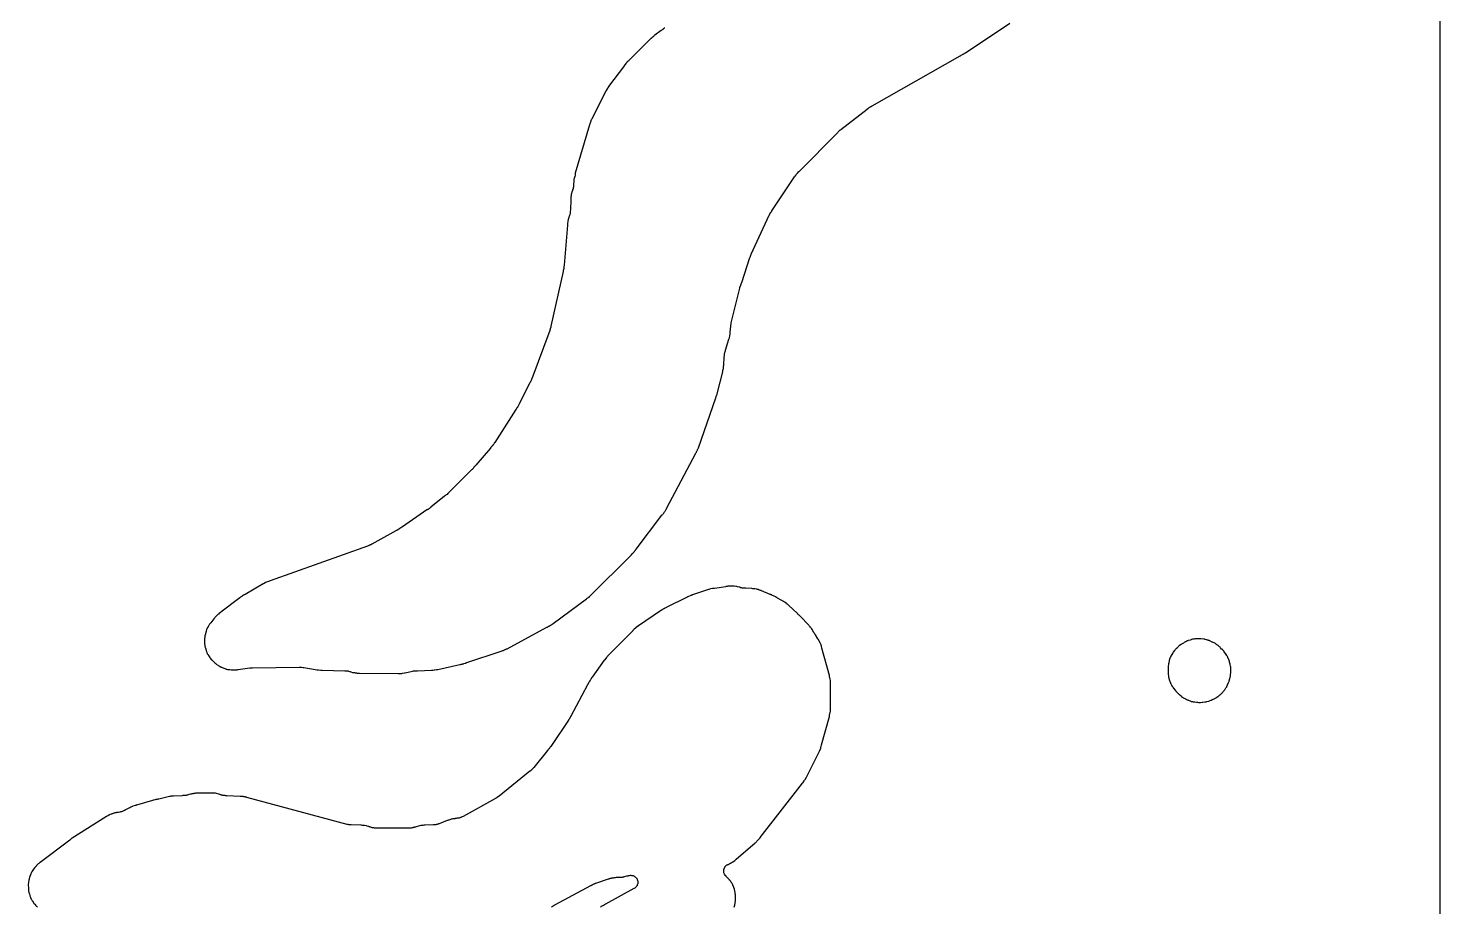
# Model space of a CAD drawing. Header units: millimetres. Extents: x 0 to 300, y 0 to 300.
# Drawn here: x 179.6 to 300.1, y 150 to 225 of the extents above; entities that cross this region are included whole.
import ezdxf

# ---------------------------------------------------------------- set-up
doc = ezdxf.new("R2010")
doc.units = ezdxf.units.MM
doc.layers.add('CUT', color=7, linetype='CONTINUOUS')

msp = doc.modelspace()

# ---------------------------------------------------------------- linework, layer by layer
at = {"layer": 'CUT'}
for points in [[(300.05, 299.43), (300.05, 0.57)], [(233.89, 225.04), (233.85, 225.02), (233.8, 224.99), (233.79, 224.98), (233.77, 224.97), (233.76, 224.96), (233.74, 224.95), (233.72, 224.93), (233.71, 224.92), (233.69, 224.91), (233.67, 224.89), (233.66, 224.88), (233.65, 224.87), (233.64, 224.87), (233.63, 224.86), (233.58, 224.83), (233.03, 224.43), (232.99, 224.4), (232.96, 224.36), (232.92, 224.32), (232.91, 224.32), (232.89, 224.3), (232.87, 224.28), (232.86, 224.27), (232.84, 224.26), (232.8, 224.22), (232.79, 224.21), (232.77, 224.19), (232.75, 224.18), (232.73, 224.16), (232.69, 224.14), (232.65, 224.09), (230.84, 222.29), (230.82, 222.27), (230.78, 222.23), (230.77, 222.22), (230.75, 222.21), (230.74, 222.2), (230.73, 222.19), (230.69, 222.16), (230.65, 222.12), (230.64, 222.1), (230.61, 222.07), (230.6, 222.05), (230.58, 222.02), (230.57, 222.01), (230.57, 222), (230.5, 221.92), (230.46, 221.87), (230.45, 221.86), (230.44, 221.84), (229.1, 220.04), (229.08, 220.01), (229.08, 220), (229.07, 219.99), (229.05, 219.98), (229.02, 219.92), (228.98, 219.87), (228.97, 219.85), (228.97, 219.84), (228.9, 219.72), (228.88, 219.69), (228.87, 219.67), (228.86, 219.65), (227.67, 217.29), (227.66, 217.29), (227.63, 217.23), (227.62, 217.21), (227.59, 217.13), (227.58, 217.1), (227.57, 217.08), (227.5, 216.87), (227.48, 216.83), (227.46, 216.78), (226.25, 212.65), (226.24, 212.6), (226.23, 212.55), (226.23, 212.5), (226.2, 212.34), (226.19, 212.31), (226.18, 212.29), (226.17, 212.26), (226.16, 212.23), (226.16, 212.21), (226.15, 212.18), (226.14, 212.13), (226.14, 212.07), (226.14, 211.99), (226.11, 211.65), (226.11, 211.6), (226.11, 211.59), (226.11, 211.58), (226.1, 211.53), (226.09, 211.47), (226.09, 211.45), (226.08, 211.42), (226.08, 211.41), (226.06, 211.35), (226.06, 211.32), (226.05, 211.3), (226.05, 211.29), (226.05, 211.28), (226.04, 211.25), (226.03, 211.24), (226.02, 211.21), (226.02, 211.2), (226.01, 211.18), (226.01, 211.17), (226, 211.15), (225.99, 211.13), (225.98, 211.09), (225.97, 211.07), (225.95, 211.01), (225.93, 210.93), (225.92, 210.87), (225.91, 210.85), (225.91, 210.81), (225.91, 210.78), (225.89, 210.7), (225.88, 210.64), (225.87, 210.59), (225.87, 210.54), (225.87, 210.53), (225.86, 210.44), (225.86, 210.39), (225.86, 210.37), (225.83, 209.51), (225.82, 209.41), (225.82, 209.39), (225.82, 209.36), (225.82, 209.34), (225.81, 209.28), (225.8, 209.2), (225.8, 209.18), (225.78, 209.13), (225.78, 209.12), (225.76, 209.07), (225.75, 209.04), (225.72, 208.95), (225.7, 208.89), (225.69, 208.87), (225.64, 208.7), (225.63, 208.64), (225.62, 208.59), (225.62, 208.54), (225.62, 208.53), (225.62, 208.51), (225.59, 208.34), (225.58, 208.3), (225.58, 208.25), (225.58, 208.2), (225.3, 204.78), (225.29, 204.75), (225.29, 204.74), (225.29, 204.72), (225.28, 204.68), (225.27, 204.63), (225.27, 204.62), (225.27, 204.58), (225.26, 204.54), (225.26, 204.52), (225.26, 204.49), (225.25, 204.47), (225.25, 204.46), (225.25, 204.45), (225.25, 204.43), (225.24, 204.41), (225.24, 204.39), (225.23, 204.37), (225.22, 204.32), (225.22, 204.3), (225.21, 204.26), (224.17, 199.59), (224.17, 199.56), (224.16, 199.53), (224.16, 199.51), (224.15, 199.48), (224.15, 199.47), (224.15, 199.46), (224.14, 199.44), (224.14, 199.42), (224.13, 199.4), (224.12, 199.37), (224.12, 199.36), (224.11, 199.34), (224.1, 199.31), (224.09, 199.29), (224.09, 199.27), (224.08, 199.24), (224.08, 199.23), (224.07, 199.21), (222.53, 195.08), (222.52, 195.06), (222.51, 195.03), (222.5, 195.01), (222.5, 194.99), (222.49, 194.97), (222.49, 194.96), (222.48, 194.94), (222.48, 194.93), (222.46, 194.88), (222.46, 194.87), (222.44, 194.86), (222.41, 194.81), (222.37, 194.75), (221.46, 192.95), (221.44, 192.9), (221.42, 192.85), (221.4, 192.82), (221.4, 192.81), (221.37, 192.76), (221.35, 192.71), (221.35, 192.7), (221.34, 192.69), (221.32, 192.67), (221.31, 192.65), (221.3, 192.64), (221.29, 192.63), (221.29, 192.62), (221.27, 192.6), (221.24, 192.55), (221.24, 192.54), (221.23, 192.53), (221.22, 192.52), (221.21, 192.51), (221.21, 192.5), (221.17, 192.46), (219.38, 189.66), (219.36, 189.62), (219.34, 189.58), (219.32, 189.55), (219.3, 189.51), (219.29, 189.51), (219.28, 189.49), (219.23, 189.44), (219.22, 189.42), (219.2, 189.4), (219.16, 189.36), (219.13, 189.32), (219.12, 189.32), (219.12, 189.31), (219.08, 189.28), (219.06, 189.24), (219.03, 189.21), (219.02, 189.19), (219, 189.18), (219, 189.17), (217.75, 187.72), (217.73, 187.68), (217.71, 187.66), (217.67, 187.6), (217.6, 187.53), (217.61, 187.53), (217.6, 187.52), (217.57, 187.49), (217.56, 187.48), (217.55, 187.47), (217.52, 187.43), (217.49, 187.4), (217.5, 187.4), (217.45, 187.35), (217.4, 187.32), (217.34, 187.26), (217.33, 187.25), (217.3, 187.23), (217.24, 187.16), (215.37, 185.28), (215.36, 185.28), (215.3, 185.22), (215.24, 185.18), (215.17, 185.13), (215.14, 185.11), (215.09, 185.07), (213.93, 184.12), (213.91, 184.1), (213.9, 184.1), (213.83, 184.04), (213.8, 184.01), (213.78, 184), (213.73, 183.96), (213.7, 183.94), (213.69, 183.94), (213.66, 183.92), (213.64, 183.92), (213.61, 183.9), (213.59, 183.89), (211.49, 182.45), (211.47, 182.44), (211.43, 182.41), (211.42, 182.41), (211.38, 182.38), (211.36, 182.37), (211.33, 182.35), (211.32, 182.34), (211.31, 182.34), (211.29, 182.32), (211.28, 182.31), (211.27, 182.3), (211.26, 182.3), (211.24, 182.29), (211.24, 182.28), (211.23, 182.28), (211.23, 182.27), (211.22, 182.27), (211.21, 182.26), (211.18, 182.25), (211.18, 182.24), (211.17, 182.24), (211.14, 182.22), (211.12, 182.21), (211.1, 182.2), (211.08, 182.19), (211.04, 182.17), (211.01, 182.14), (211, 182.14), (210.99, 182.13), (210.97, 182.12), (210.95, 182.11), (210.94, 182.1), (210.93, 182.1), (208.89, 180.97), (208.8, 180.92), (208.79, 180.92), (208.76, 180.91), (208.74, 180.9), (208.7, 180.88), (208.69, 180.88), (208.67, 180.87), (208.65, 180.86), (208.64, 180.85), (208.61, 180.83), (208.6, 180.83), (208.59, 180.82), (208.58, 180.81), (208.57, 180.81), (208.56, 180.81), (208.51, 180.8), (200.19, 177.84), (200.12, 177.81), (200.1, 177.79), (200.06, 177.78), (199.88, 177.71), (199.81, 177.68), (199.68, 177.61), (199.67, 177.61), (199.65, 177.6), (199.63, 177.59), (199.6, 177.57), (198.06, 176.68), (198.05, 176.68), (198.03, 176.66), (198.02, 176.65), (198, 176.64), (197.98, 176.63), (197.97, 176.63), (197.94, 176.61), (197.92, 176.6), (197.91, 176.6), (197.86, 176.56), (197.82, 176.54), (197.8, 176.53), (197.8, 176.52), (197.79, 176.52), (197.79, 176.51), (197.74, 176.48), (197.73, 176.48), (197.69, 176.46), (197.66, 176.43), (197.65, 176.42), (197.63, 176.41), (197.6, 176.39), (195.98, 175.16), (195.93, 175.11), (195.92, 175.1), (195.9, 175.09), (195.85, 175.06), (195.78, 175), (195.75, 174.96), (195.52, 174.73), (195.48, 174.7), (195.45, 174.66), (195.41, 174.6), (195.4, 174.59), (195.14, 174.26), (195.14, 174.25), (195.11, 174.22), (195.1, 174.21), (195.05, 174.15), (195.02, 174.12), (195, 174.08), (194.97, 174.03), (194.95, 174), (194.87, 173.85), (194.86, 173.84), (194.8, 173.72), (194.78, 173.67), (194.76, 173.61), (194.75, 173.56), (194.75, 173.54), (194.74, 173.51), (194.71, 173.43), (194.7, 173.4), (194.7, 173.39), (194.69, 173.36), (194.68, 173.34), (194.68, 173.33), (194.67, 173.27), (194.64, 173.14), (194.62, 173.08), (194.62, 173.04), (194.62, 173.01), (194.62, 172.99), (194.61, 172.91), (194.61, 172.86), (194.61, 172.85), (194.6, 172.67), (194.6, 172.6), (194.61, 172.48), (194.61, 172.47), (194.61, 172.44), (194.61, 172.42), (194.62, 172.37), (194.63, 172.31), (194.64, 172.25), (194.65, 172.23), (194.65, 172.21), (194.65, 172.19), (194.66, 172.16), (194.66, 172.15), (194.68, 172.1), (194.74, 171.9), (194.75, 171.85), (194.79, 171.75), (194.81, 171.7), (194.81, 171.69), (194.83, 171.64), (194.86, 171.58), (194.9, 171.53), (194.91, 171.51), (194.93, 171.47), (194.94, 171.46), (194.95, 171.45), (195.04, 171.3), (195.09, 171.23), (195.2, 171.1), (195.24, 171.07), (195.37, 170.94), (195.41, 170.89), (195.45, 170.86), (195.45, 170.85), (195.46, 170.85), (195.48, 170.83), (195.49, 170.81), (195.54, 170.77), (195.58, 170.74), (195.59, 170.74), (195.6, 170.73), (195.8, 170.59), (195.81, 170.58), (195.87, 170.54), (195.88, 170.53), (195.9, 170.52), (195.92, 170.51), (195.93, 170.51), (195.95, 170.5), (195.97, 170.49), (195.98, 170.48), (196.03, 170.46), (196.04, 170.46), (196.24, 170.37), (196.32, 170.34), (196.38, 170.32), (196.39, 170.32), (196.4, 170.31), (196.43, 170.31), (196.45, 170.3), (196.49, 170.29), (196.57, 170.27), (196.62, 170.27), (196.64, 170.27), (196.65, 170.27), (196.75, 170.25), (196.88, 170.23), (196.92, 170.22), (196.97, 170.22), (197.25, 170.22), (197.31, 170.22), (197.38, 170.23), (197.4, 170.24), (197.44, 170.25), (197.47, 170.26), (197.48, 170.26), (198.46, 170.4), (198.59, 170.41), (198.68, 170.41), (198.69, 170.41), (202.69, 170.46), (202.76, 170.45), (202.82, 170.45), (202.89, 170.45), (203.02, 170.44), (203.03, 170.44), (203.08, 170.43), (204.21, 170.24), (204.24, 170.23), (204.33, 170.22), (204.34, 170.22), (204.54, 170.2), (204.6, 170.2), (204.65, 170.2), (206.57, 170.16), (206.58, 170.16), (206.62, 170.16), (206.67, 170.15), (206.74, 170.15), (206.78, 170.14), (206.8, 170.14), (206.85, 170.14), (206.86, 170.14), (206.9, 170.12), (206.98, 170.1), (207.04, 170.08), (207.09, 170.06), (207.23, 170.02), (207.28, 170.01), (207.31, 170.01), (207.33, 170), (207.38, 170), (207.39, 170), (207.4, 170), (207.47, 169.99), (207.5, 169.98), (207.55, 169.97), (207.57, 169.97), (207.6, 169.96), (207.65, 169.95), (207.79, 169.94), (207.83, 169.94), (207.84, 169.94), (211.14, 169.92), (211.18, 169.92), (211.21, 169.92), (211.38, 169.93), (211.39, 169.93), (211.41, 169.93), (211.45, 169.93), (211.5, 169.94), (211.66, 169.97), (211.67, 169.97), (211.72, 169.98), (211.73, 169.99), (212.36, 170.13), (212.43, 170.14), (212.44, 170.14), (212.51, 170.14), (212.57, 170.15), (212.59, 170.15), (212.64, 170.15), (212.69, 170.16), (212.76, 170.16), (212.78, 170.16), (213.97, 170.21), (214.04, 170.21), (214.1, 170.21), (214.2, 170.22), (214.26, 170.23), (214.41, 170.26), (214.45, 170.26), (214.51, 170.27), (216.4, 170.69), (216.41, 170.69), (216.42, 170.69), (216.45, 170.7), (216.5, 170.71), (216.55, 170.73), (216.56, 170.73), (216.59, 170.73), (216.66, 170.74), (216.72, 170.76), (216.74, 170.77), (216.87, 170.81), (216.9, 170.82), (216.91, 170.82), (216.96, 170.84), (216.98, 170.85), (219.92, 171.83), (219.97, 171.85), (220.06, 171.88), (220.1, 171.89), (220.11, 171.89), (220.13, 171.9), (220.16, 171.91), (220.17, 171.92), (220.18, 171.92), (220.18, 171.93), (220.22, 171.94), (220.33, 172), (220.35, 172.01), (220.38, 172.02), (220.44, 172.04), (223.81, 173.87), (223.83, 173.88), (223.84, 173.88), (223.86, 173.89), (223.93, 173.93), (223.97, 173.95), (223.98, 173.95), (224.01, 173.96), (224.03, 173.97), (224.08, 174), (224.09, 174.01), (224.1, 174.01), (224.15, 174.04), (224.16, 174.05), (224.2, 174.08), (224.27, 174.13), (224.32, 174.16), (224.37, 174.19), (227.2, 176.29), (227.23, 176.32), (227.26, 176.35), (227.27, 176.35), (227.32, 176.39), (227.34, 176.4), (227.46, 176.51), (227.48, 176.52), (227.51, 176.54), (227.55, 176.58), (230.97, 179.97), (231.03, 180.04), (231.05, 180.06), (231.11, 180.13), (231.11, 180.14), (231.16, 180.19), (231.18, 180.21), (231.2, 180.23), (231.22, 180.25), (231.26, 180.29), (231.3, 180.34), (231.32, 180.37), (231.33, 180.39), (231.34, 180.4), (231.34, 180.41), (231.35, 180.42), (231.38, 180.45), (231.39, 180.47), (231.42, 180.5), (231.45, 180.53), (233.65, 183.43), (233.68, 183.47), (233.73, 183.51), (233.75, 183.55), (233.76, 183.57), (233.8, 183.62), (233.81, 183.63), (233.81, 183.64), (233.82, 183.65), (233.83, 183.66), (233.85, 183.67), (233.88, 183.73), (233.92, 183.78), (233.94, 183.84), (233.98, 183.89), (234.01, 183.94), (234.02, 183.96), (234.03, 183.98), (234.03, 184), (236.54, 188.73), (236.55, 188.74), (236.57, 188.78), (236.59, 188.82), (236.61, 188.87), (236.62, 188.88), (236.64, 188.92), (236.66, 188.97), (236.67, 189), (236.68, 189.03), (236.68, 189.04), (236.71, 189.09), (236.73, 189.14), (236.76, 189.19), (238.25, 193.46), (238.26, 193.5), (238.28, 193.56), (238.29, 193.6), (238.31, 193.63), (238.31, 193.64), (238.32, 193.66), (238.33, 193.69), (238.34, 193.71), (238.34, 193.72), (238.36, 193.77), (238.4, 193.91), (238.4, 193.93), (238.84, 195.69), (238.85, 195.73), (238.86, 195.78), (238.88, 195.9), (238.89, 195.95), (238.89, 196), (238.91, 196.19), (238.91, 196.2), (238.92, 196.23), (238.92, 196.26), (238.92, 196.27), (238.93, 196.32), (238.96, 196.88), (238.96, 196.91), (238.96, 196.94), (238.97, 196.98), (238.98, 197.04), (238.98, 197.07), (238.99, 197.14), (238.99, 197.2), (239, 197.25), (239.02, 197.31), (239.03, 197.34), (239.05, 197.39), (239.05, 197.42), (239.06, 197.44), (239.06, 197.45), (239.07, 197.47), (239.08, 197.52), (239.37, 198.47), (239.39, 198.52), (239.41, 198.58), (239.45, 198.76), (239.45, 198.78), (239.47, 198.89), (239.48, 198.95), (239.48, 199), (239.48, 199.06), (239.52, 199.58), (239.52, 199.63), (239.53, 199.66), (239.53, 199.67), (239.54, 199.69), (239.55, 199.74), (239.56, 199.79), (239.56, 199.84), (239.56, 199.85), (239.57, 199.88), (240.29, 202.84), (240.3, 202.86), (240.3, 202.89), (240.31, 202.9), (240.32, 202.93), (240.32, 202.94), (240.33, 202.96), (240.33, 202.97), (240.34, 202.98), (240.34, 202.99), (240.35, 203.01), (240.37, 203.07), (240.38, 203.1), (240.39, 203.14), (240.4, 203.16), (240.42, 203.2), (240.44, 203.25), (240.45, 203.28), (240.46, 203.31), (241.16, 205.45), (241.17, 205.47), (241.18, 205.5), (241.2, 205.53), (241.22, 205.58), (241.23, 205.61), (241.24, 205.64), (241.26, 205.69), (241.27, 205.72), (242.81, 209.05), (242.83, 209.09), (242.84, 209.11), (242.85, 209.13), (242.87, 209.17), (242.89, 209.21), (242.89, 209.22), (242.9, 209.23), (242.92, 209.27), (242.93, 209.28), (242.93, 209.29), (242.95, 209.31), (242.99, 209.35), (243.02, 209.4), (243.03, 209.42), (244.96, 212.32), (245.01, 212.38), (245.02, 212.4), (245.03, 212.41), (245.04, 212.42), (245.04, 212.43), (245.05, 212.43), (245.06, 212.44), (245.07, 212.46), (245.07, 212.47), (245.09, 212.49), (245.1, 212.51), (245.12, 212.54), (245.14, 212.56), (245.22, 212.66), (245.34, 212.78), (245.35, 212.78), (248.65, 216.12), (248.69, 216.17), (248.73, 216.21), (248.74, 216.22), (248.74, 216.23), (248.75, 216.23), (248.8, 216.28), (248.81, 216.29), (248.83, 216.31), (248.84, 216.32), (248.86, 216.33), (248.9, 216.37), (248.92, 216.38), (251.16, 218.1), (251.19, 218.14), (251.2, 218.15), (251.21, 218.16), (251.23, 218.18), (251.24, 218.18), (251.26, 218.19), (251.27, 218.2), (251.32, 218.24), (251.33, 218.25), (251.37, 218.27), (251.38, 218.27), (251.38, 218.28), (251.39, 218.28), (251.39, 218.29), (251.4, 218.29), (251.44, 218.31), (251.45, 218.32), (251.46, 218.32), (251.47, 218.33), (251.48, 218.33), (251.49, 218.34), (251.5, 218.34), (251.53, 218.36), (251.56, 218.38), (251.59, 218.4), (259.11, 222.66), (259.13, 222.68), (259.15, 222.69), (259.16, 222.7), (259.18, 222.71), (259.19, 222.72), (259.25, 222.76), (259.31, 222.79), (259.34, 222.8), (259.36, 222.81), (259.41, 222.84), (259.43, 222.85), (259.44, 222.86), (259.45, 222.87), (259.46, 222.88), (259.47, 222.88), (259.49, 222.89), (259.55, 222.93), (263.34, 225.46)], [(239.82, 149.98), (239.84, 150.04), (239.84, 150.06), (239.85, 150.09), (239.86, 150.12), (239.86, 150.14), (239.86, 150.15), (239.87, 150.18), (239.88, 150.22), (239.88, 150.23), (239.89, 150.28), (239.89, 150.32), (239.89, 150.33), (239.9, 150.39), (239.9, 150.41), (239.92, 150.49), (239.92, 150.52), (239.92, 150.53), (239.93, 150.58), (239.93, 150.61), (239.93, 150.62), (239.94, 150.74), (239.94, 150.82), (239.93, 150.95), (239.93, 150.96), (239.93, 150.99), (239.93, 151.01), (239.92, 151.05), (239.92, 151.06), (239.91, 151.07), (239.91, 151.1), (239.91, 151.12), (239.9, 151.13), (239.9, 151.14), (239.9, 151.15), (239.9, 151.16), (239.9, 151.18), (239.9, 151.23), (239.89, 151.25), (239.88, 151.3), (239.83, 151.49), (239.83, 151.5), (239.83, 151.51), (239.83, 151.52), (239.82, 151.57), (239.81, 151.59), (239.8, 151.63), (239.79, 151.66), (239.78, 151.67), (239.77, 151.71), (239.76, 151.73), (239.75, 151.76), (239.75, 151.77), (239.74, 151.78), (239.71, 151.83), (239.69, 151.88), (239.67, 151.92), (239.66, 151.92), (239.66, 151.93), (239.64, 151.98), (239.6, 152.04), (239.59, 152.05), (239.59, 152.06), (239.59, 152.07), (239.57, 152.09), (239.56, 152.09), (239.55, 152.11), (239.54, 152.13), (239.52, 152.17), (239.51, 152.18), (239.5, 152.19), (239.46, 152.24), (239.43, 152.27), (239.42, 152.29), (239.4, 152.32), (239.37, 152.35), (239.36, 152.36), (239.36, 152.37), (239.33, 152.4), (239.32, 152.41), (239.31, 152.42), (239.2, 152.53), (239.16, 152.57), (239.16, 152.58), (239.15, 152.58), (239.14, 152.59), (239.12, 152.61), (239.11, 152.62), (239.09, 152.65), (239.06, 152.67), (239.04, 152.7), (238.98, 152.79), (238.96, 152.85), (238.94, 152.9), (238.93, 152.97), (238.93, 152.98), (238.92, 153.03), (238.92, 153.08), (238.93, 153.14), (238.94, 153.2), (238.95, 153.24), (238.97, 153.28), (238.98, 153.3), (239.01, 153.38), (239.03, 153.4), (239.06, 153.44), (239.11, 153.49), (239.17, 153.55), (239.2, 153.57), (239.21, 153.58), (239.24, 153.59), (239.25, 153.59), (239.28, 153.61), (239.29, 153.61), (239.32, 153.62), (239.33, 153.63), (239.36, 153.64), (239.38, 153.65), (239.45, 153.69), (239.52, 153.73), (239.53, 153.73), (239.54, 153.74), (239.57, 153.75), (239.58, 153.76), (239.61, 153.77), (239.64, 153.8), (239.66, 153.81), (239.71, 153.84), (239.72, 153.84), (239.74, 153.86), (239.75, 153.87), (239.87, 153.96), (239.9, 153.98), (239.97, 154.04), (239.98, 154.06), (239.99, 154.07), (240, 154.08), (240.01, 154.09), (241.58, 155.43), (241.59, 155.44), (241.6, 155.45), (241.66, 155.49), (241.71, 155.54), (241.75, 155.59), (241.75, 155.6), (241.79, 155.64), (241.82, 155.66), (241.97, 155.83), (242.02, 155.9), (242.03, 155.91), (242.04, 155.93), (245.66, 160.56), (245.7, 160.61), (245.79, 160.76), (245.83, 160.8), (245.87, 160.86), (245.89, 160.89), (245.91, 160.92), (245.92, 160.93), (245.92, 160.94), (245.94, 160.97), (245.97, 161.02), (245.97, 161.03), (245.99, 161.07), (246.01, 161.12), (247.07, 163.24), (247.09, 163.28), (247.2, 163.55), (247.21, 163.59), (247.22, 163.62), (247.24, 163.68), (247.25, 163.71), (247.28, 163.82), (247.94, 166.25), (247.95, 166.31), (247.96, 166.35), (247.99, 166.5), (248, 166.55), (248.03, 166.72), (248.03, 166.73), (248.05, 166.81), (248.05, 166.88), (248.05, 169.13), (248.05, 169.2), (248.03, 169.28), (248.03, 169.29), (248, 169.46), (247.99, 169.51), (247.96, 169.66), (247.95, 169.7), (247.94, 169.76), (247.31, 172.09), (247.27, 172.25), (247.26, 172.29), (247.25, 172.32), (247.23, 172.37), (247.18, 172.47), (247.16, 172.53), (247.15, 172.55), (247.14, 172.58), (247.13, 172.59), (247.13, 172.6), (247.11, 172.63), (247.1, 172.64), (247.1, 172.65), (247.08, 172.67), (247.03, 172.77), (247.01, 172.81), (247, 172.83), (246.97, 172.88), (246.75, 173.23), (246.74, 173.24), (246.72, 173.27), (246.71, 173.28), (246.71, 173.29), (246.68, 173.34), (246.64, 173.39), (246.62, 173.41), (246.62, 173.42), (246.61, 173.43), (246.61, 173.44), (246.6, 173.45), (246.6, 173.46), (246.59, 173.47), (246.59, 173.48), (246.57, 173.51), (246.56, 173.52), (246.56, 173.53), (246.55, 173.55), (246.54, 173.55), (246.53, 173.58), (246.49, 173.64), (246.41, 173.76), (246.39, 173.79), (246.35, 173.84), (246.31, 173.88), (246.29, 173.91), (246.26, 173.94), (246.23, 173.99), (246.19, 174.04), (245.44, 174.82), (245.43, 174.82), (245.39, 174.86), (245.37, 174.9), (245.32, 174.94), (245.3, 174.96), (245.26, 175), (245.21, 175.04), (244.44, 175.77), (244.4, 175.81), (244.37, 175.83), (244.36, 175.84), (244.35, 175.84), (244.29, 175.9), (244.27, 175.91), (244.17, 175.99), (244.13, 176.02), (244.08, 176.05), (244.02, 176.08), (244, 176.09), (243.97, 176.1), (243.93, 176.13), (243.88, 176.16), (243.82, 176.18), (243.52, 176.35), (243.45, 176.4), (243.42, 176.42), (243.33, 176.48), (243.28, 176.51), (243.24, 176.52), (243.24, 176.53), (243.23, 176.53), (243.03, 176.62), (243.02, 176.63), (242.99, 176.64), (242.97, 176.65), (242.96, 176.65), (242.95, 176.66), (242.9, 176.68), (242.14, 176.98), (242.13, 176.99), (242.11, 177), (242.1, 177), (242.06, 177.01), (242.05, 177.02), (242, 177.04), (241.95, 177.05), (241.85, 177.08), (241.8, 177.1), (241.79, 177.1), (241.74, 177.11), (241.59, 177.14), (241.55, 177.14), (241.41, 177.16), (241.33, 177.17), (241.29, 177.17), (240.8, 177.2), (240.76, 177.2), (240.69, 177.2), (240.6, 177.21), (240.52, 177.22), (240.51, 177.22), (240.5, 177.22), (240.49, 177.22), (240.43, 177.24), (240.39, 177.25), (240.37, 177.25), (240.36, 177.26), (240.35, 177.26), (240.34, 177.26), (240.32, 177.27), (240.29, 177.28), (240.23, 177.3), (240.11, 177.33), (240.03, 177.35), (239.96, 177.35), (239.95, 177.35), (239.81, 177.37), (239.8, 177.37), (239.79, 177.37), (239.72, 177.39), (239.65, 177.39), (239.57, 177.39), (239.52, 177.39), (239.26, 177.37), (239.21, 177.36), (239.15, 177.35), (239.11, 177.34), (239.09, 177.33), (238.14, 177.19), (238.12, 177.19), (238.1, 177.19), (238.04, 177.19), (237.97, 177.18), (237.83, 177.15), (237.8, 177.14), (237.66, 177.1), (237.63, 177.09), (236.26, 176.63), (236.24, 176.63), (236.2, 176.61), (236.16, 176.6), (236.14, 176.59), (236.12, 176.58), (235.86, 176.47), (235.84, 176.46), (235.83, 176.46), (235.79, 176.44), (235.75, 176.42), (235.74, 176.42), (234.07, 175.58), (234.05, 175.57), (233.97, 175.54), (233.89, 175.5), (233.87, 175.49), (233.86, 175.48), (233.81, 175.45), (233.78, 175.43), (233.75, 175.42), (233.7, 175.38), (233.68, 175.36), (233.67, 175.36), (233.62, 175.33), (231.65, 173.99), (231.62, 173.97), (231.59, 173.95), (231.42, 173.82), (231.4, 173.8), (231.28, 173.7), (231.23, 173.66), (231.19, 173.62), (231.17, 173.59), (231.16, 173.57), (229.08, 171.49), (229.05, 171.45), (229.01, 171.4), (229, 171.38), (228.97, 171.36), (228.95, 171.32), (228.91, 171.28), (228.85, 171.19), (228.82, 171.16), (228.76, 171.1), (228.73, 171.06), (228.72, 171.05), (227.69, 169.62), (227.68, 169.6), (227.67, 169.58), (227.64, 169.54), (227.64, 169.53), (227.63, 169.52), (227.62, 169.51), (227.62, 169.5), (227.61, 169.49), (227.6, 169.47), (227.58, 169.44), (227.55, 169.39), (227.54, 169.38), (227.54, 169.37), (227.52, 169.35), (227.51, 169.32), (227.49, 169.3), (227.48, 169.29), (227.48, 169.28), (227.47, 169.27), (227.47, 169.26), (227.43, 169.18), (227.42, 169.16), (227.41, 169.15), (227.38, 169.11), (227.37, 169.1), (227.35, 169.06), (227.34, 169.05), (227.33, 169.01), (227.32, 169), (227.31, 168.98), (227.3, 168.95), (225.83, 166.22), (225.82, 166.21), (225.8, 166.17), (225.78, 166.12), (225.77, 166.11), (225.75, 166.06), (225.74, 166.04), (225.73, 166.03), (225.7, 165.99), (225.68, 165.96), (225.66, 165.93), (224.15, 163.68), (224.11, 163.63), (224.07, 163.58), (224.07, 163.57), (224.06, 163.56), (224.04, 163.54), (224.01, 163.5), (223.97, 163.46), (223.96, 163.45), (223.95, 163.44), (223.93, 163.41), (223.92, 163.4), (223.9, 163.36), (223.88, 163.34), (222.7, 161.89), (222.7, 161.88), (222.66, 161.84), (222.63, 161.81), (222.63, 161.8), (222.59, 161.76), (222.59, 161.75), (222.58, 161.75), (222.58, 161.74), (222.55, 161.71), (222.54, 161.7), (222.53, 161.69), (222.51, 161.67), (222.49, 161.66), (222.46, 161.64), (222.4, 161.58), (222.39, 161.57), (222.38, 161.57), (219.75, 159.46), (219.74, 159.45), (219.69, 159.41), (219.59, 159.33), (219.57, 159.32), (219.56, 159.32), (219.5, 159.28), (219.49, 159.28), (219.47, 159.27), (219.45, 159.26), (219.43, 159.24), (216.68, 157.72), (216.6, 157.68), (216.55, 157.66), (216.49, 157.64), (216.48, 157.63), (216.42, 157.6), (216.36, 157.59), (216.31, 157.57), (216.29, 157.57), (216.26, 157.57), (216.23, 157.57), (216.2, 157.56), (216.17, 157.56), (216.14, 157.56), (216.07, 157.55), (216.01, 157.53), (215.98, 157.52), (215.96, 157.52), (215.85, 157.5), (215.84, 157.5), (215.79, 157.5), (215.72, 157.49), (215.66, 157.47), (215.55, 157.43), (215.46, 157.4), (215.45, 157.4), (215.41, 157.39), (215.35, 157.38), (215.3, 157.36), (214.63, 157.09), (214.57, 157.07), (214.55, 157.06), (214.52, 157.05), (214.47, 157.04), (214.47, 157.03), (214.43, 157.03), (214.38, 157.02), (214.35, 157.01), (214.34, 157.01), (214.31, 157), (214.26, 157), (214.19, 156.99), (214.14, 156.99), (214.12, 156.99), (213.4, 156.96), (213.38, 156.96), (213.33, 156.96), (213.24, 156.95), (213.23, 156.95), (213.17, 156.95), (213.12, 156.94), (213.11, 156.94), (213.06, 156.93), (212.95, 156.91), (212.88, 156.89), (212.68, 156.83), (212.66, 156.82), (212.61, 156.81), (212.58, 156.8), (212.57, 156.8), (212.56, 156.8), (212.54, 156.79), (212.53, 156.79), (212.5, 156.78), (212.48, 156.78), (212.43, 156.76), (212.42, 156.76), (212.38, 156.75), (212.36, 156.74), (212.33, 156.73), (212.25, 156.72), (212.16, 156.71), (209.24, 156.71), (209.19, 156.72), (209.12, 156.72), (209.11, 156.72), (209.06, 156.73), (209.02, 156.73), (208.99, 156.73), (208.97, 156.73), (208.92, 156.74), (208.85, 156.77), (208.84, 156.77), (208.79, 156.79), (208.76, 156.8), (208.73, 156.81), (208.71, 156.82), (208.67, 156.83), (208.66, 156.84), (208.62, 156.85), (208.6, 156.85), (208.49, 156.89), (208.44, 156.9), (208.39, 156.91), (208.26, 156.93), (208.21, 156.94), (208.16, 156.95), (208.11, 156.95), (208.1, 156.95), (208.01, 156.96), (207.96, 156.96), (207.94, 156.96), (207.12, 157), (207.11, 157), (207.08, 157), (207.03, 157.01), (206.96, 157.01), (206.93, 157.01), (206.91, 157.01), (206.86, 157.02), (206.79, 157.03), (198.22, 159.34), (198.18, 159.35), (198.15, 159.36), (198.12, 159.37), (198.1, 159.37), (198.07, 159.38), (198.05, 159.38), (197.96, 159.4), (197.9, 159.41), (197.85, 159.41), (197.84, 159.41), (197.78, 159.42), (197.7, 159.43), (197.63, 159.43), (196.5, 159.47), (196.49, 159.47), (196.48, 159.47), (196.4, 159.48), (196.32, 159.49), (196.26, 159.5), (196.22, 159.5), (196.21, 159.5), (196.16, 159.51), (196.12, 159.52), (196.11, 159.52), (196.1, 159.52), (196.08, 159.53), (196.05, 159.54), (196.02, 159.55), (195.98, 159.56), (195.97, 159.57), (195.92, 159.59), (195.85, 159.61), (195.81, 159.62), (195.61, 159.67), (195.53, 159.69), (195.46, 159.69), (195.45, 159.69), (195.38, 159.7), (195.34, 159.7), (195.15, 159.71), (195.11, 159.71), (194.05, 159.7), (194, 159.7), (193.96, 159.7), (193.82, 159.69), (193.76, 159.68), (193.7, 159.67), (193.67, 159.66), (193.65, 159.65), (193.58, 159.64), (193.57, 159.64), (193.56, 159.64), (193.51, 159.64), (193.46, 159.63), (193.41, 159.62), (193.27, 159.58), (193.21, 159.56), (193.16, 159.54), (193.15, 159.54), (193.1, 159.52), (193.08, 159.52), (193.03, 159.51), (192.99, 159.51), (192.94, 159.5), (192.91, 159.49), (192.85, 159.49), (192.82, 159.49), (192.75, 159.49), (192.69, 159.48), (191.95, 159.45), (191.89, 159.45), (191.84, 159.45), (191.78, 159.44), (191.76, 159.44), (191.73, 159.44), (191.71, 159.44), (191.66, 159.43), (191.61, 159.42), (191.38, 159.36), (190.71, 159.19), (190.69, 159.19), (190.66, 159.19), (190.61, 159.18), (190.55, 159.17), (190.5, 159.16), (190.49, 159.16), (190.48, 159.16), (190.45, 159.15), (190.4, 159.14), (190.26, 159.1), (190.21, 159.09), (190.15, 159.08), (188.8, 158.68), (188.77, 158.67), (188.73, 158.66), (188.69, 158.65), (188.48, 158.58), (188.46, 158.57), (188.38, 158.54), (188.32, 158.52), (188.29, 158.5), (188.21, 158.45), (188.19, 158.44), (188.14, 158.42), (188.13, 158.41), (187.8, 158.24), (187.79, 158.23), (187.78, 158.23), (187.76, 158.22), (187.73, 158.21), (187.71, 158.2), (187.68, 158.19), (187.63, 158.17), (187.61, 158.15), (187.6, 158.15), (187.59, 158.14), (187.52, 158.12), (187.51, 158.11), (187.49, 158.11), (187.45, 158.1), (187.44, 158.1), (187.38, 158.09), (187.25, 158.06), (187.21, 158.05), (187.19, 158.05), (187.13, 158.05), (187.08, 158.04), (187.05, 158.03), (187.03, 158.03), (187.01, 158.02), (187, 158.02), (186.98, 158.02), (186.96, 158.01), (186.95, 158.01), (186.94, 158.01), (186.89, 157.99), (186.88, 157.99), (186.85, 157.98), (186.74, 157.94), (186.72, 157.94), (186.67, 157.92), (186.66, 157.92), (186.63, 157.91), (186.55, 157.88), (186.45, 157.83), (186.43, 157.81), (186.34, 157.76), (186.3, 157.74), (186.24, 157.7), (183.31, 155.87), (183.23, 155.82), (183.18, 155.78), (183.13, 155.73), (183.09, 155.7), (180.56, 153.78), (180.52, 153.75), (180.49, 153.73), (180.45, 153.7), (180.4, 153.66), (180.35, 153.62), (180.31, 153.58), (180.27, 153.53), (180.26, 153.51), (180.22, 153.47), (180.19, 153.44), (180.15, 153.4), (180.15, 153.39), (180.11, 153.35), (180.09, 153.33), (180.09, 153.32), (180.03, 153.25), (180.01, 153.22), (179.9, 153.05), (179.88, 153.01), (179.86, 152.99), (179.86, 152.98), (179.84, 152.95), (179.8, 152.88), (179.77, 152.82), (179.76, 152.79), (179.75, 152.76), (179.73, 152.7), (179.7, 152.64), (179.68, 152.59), (179.68, 152.57), (179.67, 152.53), (179.66, 152.48), (179.64, 152.41), (179.63, 152.39), (179.62, 152.35), (179.6, 152.27), (179.59, 152.24), (179.57, 152.14), (179.56, 152.06), (179.55, 151.9), (179.55, 151.83), (179.56, 151.65), (179.56, 151.64), (179.56, 151.6), (179.57, 151.48), (179.57, 151.47), (179.57, 151.41), (179.58, 151.35), (179.58, 151.34), (179.58, 151.33), (179.59, 151.28), (179.61, 151.22), (179.63, 151.16), (179.64, 151.13), (179.65, 151.1), (179.69, 150.99), (179.69, 150.98), (179.7, 150.94), (179.71, 150.89), (179.73, 150.83), (179.75, 150.78), (179.81, 150.66), (179.84, 150.62), (179.9, 150.52), (179.93, 150.47), (179.95, 150.45), (180.07, 150.26), (180.11, 150.21), (180.2, 150.1), (180.24, 150.06), (180.25, 150.06), (180.28, 150.02), (180.33, 149.98)], [(224.22, 149.97), (224.25, 150), (224.26, 150), (224.28, 150.02), (224.31, 150.04), (224.33, 150.05), (224.4, 150.09), (224.46, 150.13), (224.49, 150.15), (224.5, 150.16), (227.57, 151.81), (227.58, 151.82), (227.6, 151.83), (227.62, 151.84), (227.63, 151.84), (227.65, 151.85), (227.66, 151.85), (227.67, 151.86), (227.71, 151.88), (227.74, 151.9), (227.76, 151.91), (227.77, 151.92), (227.8, 151.93), (227.88, 151.97), (227.9, 151.98), (227.94, 151.99), (227.96, 152), (227.98, 152.01), (227.99, 152.01), (228, 152.02), (228.01, 152.02), (229.08, 152.39), (229.09, 152.39), (229.1, 152.39), (229.12, 152.4), (229.14, 152.4), (229.15, 152.41), (229.16, 152.41), (229.19, 152.42), (229.26, 152.43), (229.32, 152.45), (229.34, 152.45), (229.38, 152.46), (229.4, 152.46), (229.41, 152.46), (229.44, 152.47), (229.47, 152.48), (229.48, 152.48), (229.5, 152.48), (229.56, 152.49), (229.57, 152.49), (229.59, 152.5), (229.61, 152.5), (229.63, 152.5), (229.68, 152.51), (229.76, 152.52), (230.13, 152.54), (230.22, 152.54), (230.28, 152.54), (230.34, 152.55), (230.35, 152.56), (230.38, 152.57), (230.39, 152.57), (230.4, 152.57), (230.41, 152.58), (230.44, 152.59), (230.45, 152.59), (230.65, 152.63), (230.69, 152.64), (230.77, 152.65), (230.82, 152.66), (230.89, 152.68), (230.96, 152.69), (231, 152.69), (231.06, 152.68), (231.13, 152.67), (231.19, 152.66), (231.24, 152.64), (231.27, 152.62), (231.32, 152.59), (231.37, 152.55), (231.43, 152.5), (231.47, 152.45), (231.5, 152.41), (231.52, 152.38), (231.54, 152.32), (231.57, 152.24), (231.58, 152.18), (231.59, 152.15), (231.59, 152.11), (231.58, 152.02), (231.58, 151.95), (231.57, 151.92), (231.54, 151.86), (231.52, 151.8), (231.49, 151.76), (231.46, 151.71), (231.42, 151.67), (231.39, 151.64), (231.33, 151.6), (231.26, 151.56), (228.82, 150.23), (228.8, 150.21), (228.77, 150.2), (228.76, 150.19), (228.75, 150.18), (228.72, 150.16), (228.71, 150.15), (228.7, 150.15), (228.68, 150.14), (228.68, 150.13), (228.66, 150.12), (228.65, 150.12), (228.59, 150.09), (228.57, 150.08), (228.53, 150.06), (228.47, 150.02), (228.41, 149.98)]]:
    msp.add_lwpolyline(points, dxfattribs=at)
msp.add_lwpolyline([(276.9, 169.67), (276.9, 169.61), (276.91, 169.56), (276.92, 169.51), (276.94, 169.44), (276.96, 169.38), (276.98, 169.33), (277, 169.3), (277, 169.29), (277.02, 169.22), (277.03, 169.19), (277.04, 169.16), (277.05, 169.14), (277.05, 169.13), (277.07, 169.08), (277.08, 169.05), (277.09, 169.03), (277.1, 169.03), (277.11, 169.01), (277.15, 168.94), (277.15, 168.93), (277.16, 168.92), (277.17, 168.89), (277.18, 168.88), (277.19, 168.85), (277.22, 168.82), (277.23, 168.8), (277.26, 168.75), (277.26, 168.74), (277.28, 168.72), (277.3, 168.7), (277.46, 168.51), (277.46, 168.5), (277.47, 168.49), (277.51, 168.44), (277.51, 168.43), (277.52, 168.42), (277.54, 168.38), (277.59, 168.34), (277.63, 168.3), (277.64, 168.3), (277.67, 168.26), (277.72, 168.22), (277.73, 168.21), (277.78, 168.16), (277.82, 168.13), (277.96, 168.01), (278, 167.97), (278.17, 167.85), (278.23, 167.82), (278.28, 167.79), (278.3, 167.78), (278.33, 167.77), (278.35, 167.75), (278.38, 167.73), (278.39, 167.72), (278.43, 167.7), (278.48, 167.68), (278.51, 167.67), (278.53, 167.66), (278.54, 167.66), (278.57, 167.65), (278.59, 167.64), (278.6, 167.64), (278.61, 167.64), (278.79, 167.56), (278.84, 167.54), (278.87, 167.54), (278.9, 167.53), (278.95, 167.52), (278.99, 167.51), (279.07, 167.49), (279.14, 167.49), (279.15, 167.49), (279.29, 167.47), (279.33, 167.47), (279.33, 167.46), (279.37, 167.46), (279.38, 167.46), (279.46, 167.45), (279.51, 167.45), (279.59, 167.45), (279.63, 167.45), (279.78, 167.46), (279.83, 167.47), (280, 167.5), (280.01, 167.5), (280.03, 167.5), (280.07, 167.5), (280.12, 167.51), (280.17, 167.52), (280.31, 167.56), (280.34, 167.57), (280.46, 167.61), (280.54, 167.64), (280.56, 167.65), (280.58, 167.66), (280.63, 167.69), (280.64, 167.7), (280.66, 167.71), (280.67, 167.71), (280.69, 167.72), (280.74, 167.74), (280.8, 167.76), (280.85, 167.79), (280.9, 167.82), (280.92, 167.83), (281.1, 167.95), (281.13, 167.97), (281.21, 168.03), (281.23, 168.05), (281.27, 168.09), (281.28, 168.09), (281.29, 168.1), (281.37, 168.16), (281.41, 168.2), (281.45, 168.23), (281.49, 168.28), (281.49, 168.29), (281.52, 168.32), (281.53, 168.34), (281.55, 168.37), (281.64, 168.47), (281.69, 168.53), (281.79, 168.69), (281.8, 168.7), (281.81, 168.72), (281.83, 168.74), (281.84, 168.75), (281.86, 168.79), (281.87, 168.8), (281.88, 168.84), (281.89, 168.85), (281.91, 168.9), (281.91, 168.91), (281.92, 168.93), (281.92, 168.94), (281.92, 168.95), (281.93, 168.96), (282.01, 169.14), (282.04, 169.2), (282.06, 169.25), (282.08, 169.31), (282.08, 169.33), (282.09, 169.36), (282.1, 169.41), (282.12, 169.5), (282.13, 169.52), (282.15, 169.57), (282.15, 169.58), (282.17, 169.63), (282.18, 169.68), (282.19, 169.73), (282.19, 169.79), (282.19, 169.82), (282.21, 170), (282.22, 170.08), (282.22, 170.19), (282.22, 170.23), (282.21, 170.35), (282.21, 170.36), (282.21, 170.42), (282.2, 170.48), (282.19, 170.53), (282.16, 170.69), (282.15, 170.73), (282.11, 170.89), (282.1, 170.94), (282.04, 171.11), (282.02, 171.16), (282.01, 171.19), (282, 171.19), (282, 171.2), (281.99, 171.21), (281.98, 171.25), (281.97, 171.25), (281.95, 171.31), (281.92, 171.37), (281.88, 171.44), (281.86, 171.47), (281.75, 171.64), (281.74, 171.66), (281.61, 171.84), (281.58, 171.88), (281.54, 171.91), (281.52, 171.93), (281.51, 171.94), (281.47, 171.99), (281.43, 172.01), (281.33, 172.11), (281.29, 172.16), (281.25, 172.2), (281.21, 172.24), (281.16, 172.28), (281.13, 172.3), (281.03, 172.38), (281.02, 172.38), (280.94, 172.44), (280.9, 172.47), (280.85, 172.5), (280.65, 172.6), (280.63, 172.61), (280.43, 172.7), (280.4, 172.71), (280.38, 172.72), (280.35, 172.73), (280.32, 172.74), (280.29, 172.75), (280.27, 172.76), (280.26, 172.76), (280.24, 172.77), (280.22, 172.77), (280.21, 172.77), (280.21, 172.78), (280.18, 172.78), (280.17, 172.79), (280.03, 172.82), (279.98, 172.84), (279.92, 172.85), (279.68, 172.88), (279.65, 172.88), (279.49, 172.89), (279.41, 172.89), (279.28, 172.88), (279.27, 172.88), (279.24, 172.88), (279.23, 172.88), (279.18, 172.87), (279.07, 172.85), (279.06, 172.85), (279.05, 172.85), (279, 172.85), (278.93, 172.84), (278.87, 172.82), (278.84, 172.81), (278.73, 172.77), (278.57, 172.73), (278.53, 172.71), (278.52, 172.71), (278.5, 172.7), (278.47, 172.69), (278.46, 172.69), (278.45, 172.68), (278.42, 172.67), (278.4, 172.65), (278.34, 172.63), (278.31, 172.62), (278.29, 172.61), (278.24, 172.58), (278.19, 172.54), (278.17, 172.52), (278, 172.42), (277.96, 172.4), (277.83, 172.3), (277.81, 172.29), (277.76, 172.25), (277.72, 172.21), (277.68, 172.17), (277.63, 172.12), (277.61, 172.1), (277.59, 172.07), (277.57, 172.06), (277.55, 172.04), (277.5, 172), (277.46, 171.95), (277.42, 171.9), (277.41, 171.89), (277.29, 171.73), (277.26, 171.68), (277.17, 171.53), (277.13, 171.47), (277.13, 171.46), (277.12, 171.44), (277.12, 171.43), (277.11, 171.42), (277.11, 171.41), (277.09, 171.39), (277.05, 171.31), (277.04, 171.3), (277.04, 171.29), (277.03, 171.26), (277.02, 171.24), (277.01, 171.2), (277, 171.19), (276.99, 171.16), (276.98, 171.12), (276.97, 171.1), (276.96, 171.05), (276.96, 171.04), (276.96, 171.03), (276.91, 170.83), (276.89, 170.76), (276.89, 170.71), (276.89, 170.69), (276.89, 170.68), (276.87, 170.58), (276.86, 170.54), (276.86, 170.52), (276.86, 170.49), (276.86, 170.48), (276.85, 170.37), (276.85, 170.33), (276.85, 170.1), (276.85, 170.06), (276.86, 169.92), (276.87, 169.87), (276.9, 169.7), (276.9, 169.68)], close=True, dxfattribs=at)

doc.saveas('drawing.dxf')
